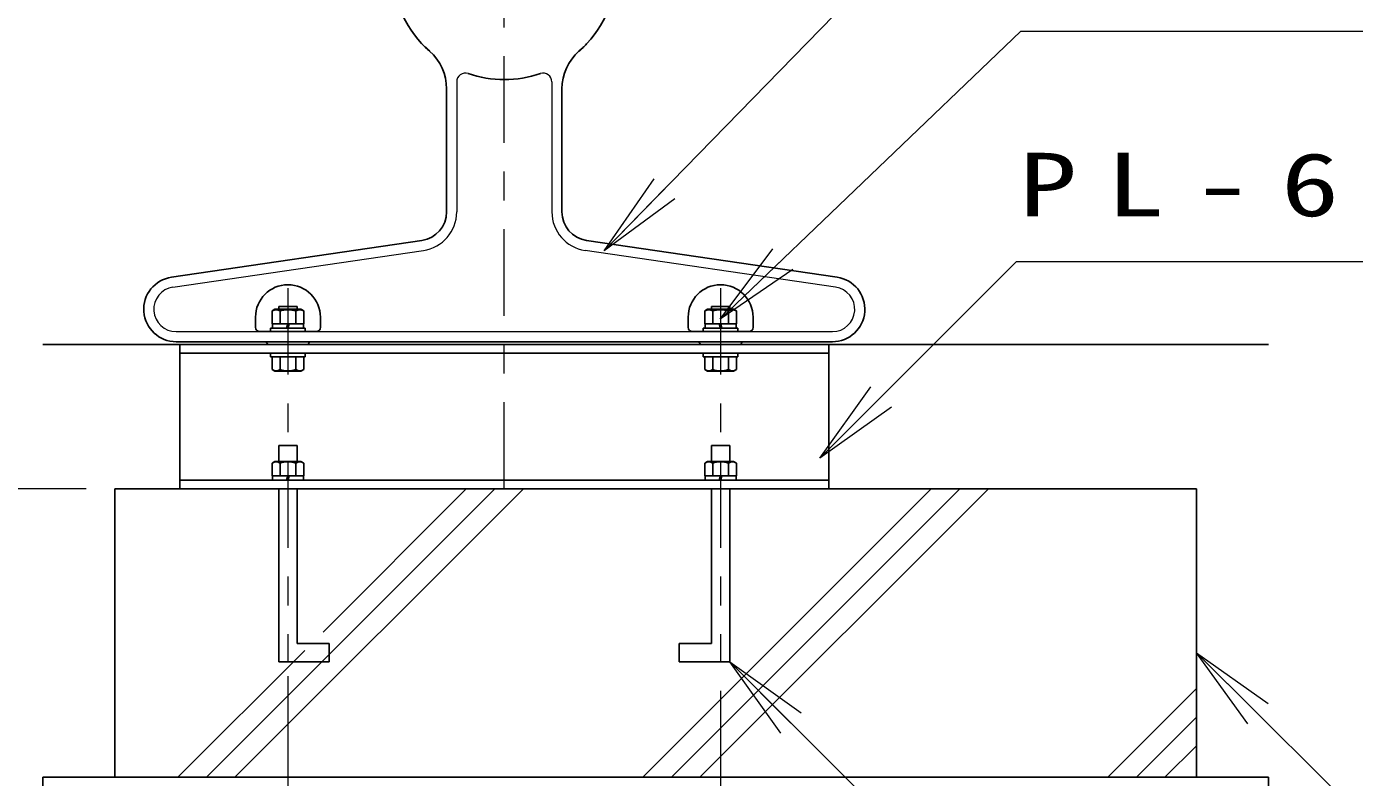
# Model space of a CAD drawing. Units: millimetres on the paper. Extents: x -365 to 0, y -26 to 257.
# Drawn here: x -150.5 to -104.46, y 82.43 to 108.46 of the extents above; entities that cross this region are included whole.
import ezdxf

# ---------------------------------------------------------------- set-up
doc = ezdxf.new("R2010")
doc.units = ezdxf.units.MM
doc.linetypes.add('USER2', pattern=[6, 3, -1, 1, -1])
doc.layers.add('LY_1', color=7, linetype='Continuous', lineweight=25)
doc.styles.add('ＭＳ ゴシック', font='')
doc.styles.get('ＭＳ ゴシック').set_extended_font_data('MS Gothic')

msp = doc.modelspace()

# ---------------------------------------------------------------- linework, layer by layer
at = {"layer": 'LY_1', "linetype": 'USER2', "lineweight": 13}
for p, q in [((-133.935, 92.435), (-133.935, 117.141)), ((-141.435, 99.394), (-141.435, 86.435)), ((-126.435, 99.394), (-126.435, 86.435))]:
    msp.add_line(p, q, dxfattribs=at)
at = {"layer": 'LY_1', "color": 4, "lineweight": 13}
for p, q in [((-135.585, 106.55), (-135.585, 102.035)), ((-132.285, 106.55), (-132.285, 102.035)), ((-145.423, 99.427), (-136.739, 100.7)), ((-122.448, 99.427), (-131.131, 100.7)), ((-145.31, 97.885), (-142.41, 97.885)), ((-140.46, 97.885), (-127.41, 97.885)), ((-125.46, 97.885), (-122.56, 97.885))]:
    msp.add_line(p, q, dxfattribs=at)
at = {"layer": 'LY_1', "color": 4}
for p, q in [((-135.935, 106.299), (-135.935, 102.035)), ((-131.935, 106.299), (-131.935, 102.035)), ((-145.473, 99.774), (-136.79, 101.046)), ((-122.397, 99.774), (-131.08, 101.046)), ((-142.56, 98.385), (-142.56, 98.035)), ((-140.31, 98.385), (-140.31, 98.035)), ((-127.56, 98.385), (-127.56, 98.035)), ((-125.31, 98.385), (-125.31, 98.035)), ((-142.41, 97.885), (-140.46, 97.885)), ((-127.41, 97.885), (-125.46, 97.885)), ((-145.31, 97.535), (-122.56, 97.535)), ((-142.185, 97.536), (-142.135, 97.435)), ((-140.685, 97.535), (-140.735, 97.435)), ((-127.185, 97.536), (-127.135, 97.436)), ((-125.685, 97.535), (-125.735, 97.435))]:
    msp.add_line(p, q, dxfattribs=at)
at = {"layer": 'LY_1', "lineweight": 13}
for p, q in [((-130.477, 100.689), (-128.74, 103.186)), ((-130.477, 100.689), (-128.382, 102.836)), ((-128.024, 102.487), (-130.477, 100.689)), ((-126.447, 98.323), (-124.626, 100.759)), ((-126.447, 98.323), (-124.28, 100.398)), ((-123.934, 100.037), (-126.447, 98.323)), ((-122.99, 93.5), (-121.224, 95.976)), ((-122.99, 93.5), (-120.87, 95.623)), ((-120.516, 95.269), (-122.99, 93.5)), ((-148.435, 92.435), (-161.208, 92.435)), ((-144.263, 82.435), (-134.263, 92.435)), ((-143.273, 82.435), (-133.273, 92.435)), ((-140.219, 87.469), (-135.253, 92.435)), ((-129.131, 82.435), (-119.131, 92.435)), ((-128.141, 82.435), (-118.141, 92.435)), ((-127.151, 82.435), (-117.151, 92.435)), ((-145.253, 82.435), (-140.854, 86.834)), ((-108.162, 84.283), (-109.935, 86.754)), ((-109.935, 86.754), (-107.457, 84.992)), ((-109.935, 86.754), (-107.81, 84.637)), ((-124.35, 83.961), (-126.118, 86.435)), ((-126.118, 86.435), (-123.643, 84.668)), ((-126.118, 86.435), (-123.996, 84.314)), ((-141.435, 85.935), (-141.435, 68.525)), ((-141.435, 85.834), (-141.435, 68.525)), ((-126.435, 85.435), (-126.435, 68.525)), ((-113.009, 82.435), (-109.935, 85.509)), ((-112.019, 82.435), (-109.935, 84.519)), ((-111.029, 82.435), (-109.935, 83.529))]:
    msp.add_line(p, q, dxfattribs=at)
at = {"layer": 'LY_1'}
for p, q in [((-141.984, 98.604), (-141.885, 98.66)), ((-141.984, 98.16), (-141.984, 98.604)), ((-141.885, 98.66), (-140.985, 98.66)), ((-141.753, 98.76), (-141.753, 98.66)), ((-141.118, 98.76), (-141.753, 98.76)), ((-141.71, 98.16), (-141.71, 98.604)), ((-141.161, 98.16), (-141.161, 98.604)), ((-141.118, 98.76), (-141.118, 98.66)), ((-140.887, 98.604), (-140.985, 98.66)), ((-140.887, 98.16), (-140.887, 98.604)), ((-126.984, 98.604), (-126.885, 98.66)), ((-126.984, 98.16), (-126.984, 98.604)), ((-125.985, 98.66), (-126.885, 98.66)), ((-126.753, 98.76), (-126.118, 98.76)), ((-126.753, 98.76), (-126.753, 98.66)), ((-126.71, 98.16), (-126.71, 98.604)), ((-126.161, 98.16), (-126.161, 98.604)), ((-126.118, 98.76), (-126.118, 98.66)), ((-125.887, 98.604), (-125.985, 98.66)), ((-125.887, 98.16), (-125.887, 98.604)), ((-140.887, 98.16), (-141.984, 98.16)), ((-141.973, 98.16), (-141.973, 98.01)), ((-141.973, 98.16), (-140.898, 98.16)), ((-141.44, 98.16), (-141.48, 98.01)), ((-141.39, 98.16), (-141.43, 98.01)), ((-140.898, 98.16), (-140.898, 98.01)), ((-126.984, 98.16), (-125.887, 98.16)), ((-126.973, 98.16), (-126.973, 98.01)), ((-125.898, 98.16), (-126.973, 98.16)), ((-126.48, 98.16), (-126.44, 98.01)), ((-126.43, 98.16), (-126.39, 98.01)), ((-125.898, 98.16), (-125.898, 98.01)), ((-142.035, 97.885), (-142.035, 98.01)), ((-142.035, 98.01), (-140.835, 98.01)), ((-142.035, 97.885), (-140.835, 97.885)), ((-141.973, 98.01), (-140.898, 98.01)), ((-140.835, 98.01), (-140.835, 97.885)), ((-127.035, 98.01), (-127.035, 97.885)), ((-125.835, 98.01), (-127.035, 98.01)), ((-125.835, 97.885), (-127.035, 97.885)), ((-125.898, 98.01), (-126.973, 98.01)), ((-125.835, 97.885), (-125.835, 98.01)), ((-149.935, 97.435), (-107.435, 97.435)), ((-145.185, 92.435), (-145.185, 97.435)), ((-122.685, 92.435), (-122.685, 97.435)), ((-145.185, 97.135), (-122.685, 97.135)), ((-142.035, 97.01), (-142.035, 97.135)), ((-142.035, 97.135), (-140.835, 97.135)), ((-142.035, 97.01), (-140.835, 97.01)), ((-141.984, 97.01), (-141.984, 96.567)), ((-140.887, 97.01), (-141.984, 97.01)), ((-141.71, 97.01), (-141.71, 96.567)), ((-141.161, 97.01), (-141.161, 96.567)), ((-140.887, 97.01), (-140.887, 96.567)), ((-140.835, 97.135), (-140.835, 97.01)), ((-127.035, 97.135), (-127.035, 97.01)), ((-125.835, 97.135), (-127.035, 97.135)), ((-125.835, 97.01), (-127.035, 97.01)), ((-126.984, 97.01), (-126.984, 96.567)), ((-126.984, 97.01), (-125.887, 97.01)), ((-126.71, 97.01), (-126.71, 96.567)), ((-126.161, 97.01), (-126.161, 96.567)), ((-125.887, 97.01), (-125.887, 96.567)), ((-125.835, 97.01), (-125.835, 97.135)), ((-141.984, 96.567), (-141.885, 96.51)), ((-141.885, 96.51), (-140.985, 96.51)), ((-140.887, 96.567), (-140.985, 96.51)), ((-126.984, 96.567), (-126.885, 96.51)), ((-125.985, 96.51), (-126.885, 96.51)), ((-125.887, 96.567), (-125.985, 96.51)), ((-141.118, 93.935), (-141.753, 93.935)), ((-141.753, 93.935), (-141.753, 93.385)), ((-141.118, 93.935), (-141.118, 93.385)), ((-126.118, 93.935), (-126.753, 93.935)), ((-126.753, 93.935), (-126.753, 93.385)), ((-126.118, 93.935), (-126.118, 93.385)), ((-141.984, 93.329), (-141.885, 93.385)), ((-141.984, 92.885), (-141.984, 93.329)), ((-141.885, 93.385), (-140.985, 93.385)), ((-141.71, 92.885), (-141.71, 93.329)), ((-141.161, 92.885), (-141.161, 93.329)), ((-140.887, 93.329), (-140.985, 93.385)), ((-140.887, 92.885), (-140.887, 93.329)), ((-126.984, 93.329), (-126.885, 93.385)), ((-126.984, 92.885), (-126.984, 93.329)), ((-126.885, 93.385), (-125.985, 93.385)), ((-126.71, 92.885), (-126.71, 93.329)), ((-126.161, 92.885), (-126.161, 93.329)), ((-125.887, 93.329), (-125.985, 93.385)), ((-125.887, 92.885), (-125.887, 93.329)), ((-122.685, 92.735), (-145.185, 92.735)), ((-140.887, 92.885), (-141.984, 92.885)), ((-141.973, 92.885), (-141.973, 92.735)), ((-141.973, 92.885), (-140.898, 92.885)), ((-141.973, 92.735), (-140.898, 92.735)), ((-141.44, 92.885), (-141.48, 92.735)), ((-141.39, 92.885), (-141.43, 92.735)), ((-140.898, 92.885), (-140.898, 92.735)), ((-125.887, 92.885), (-126.984, 92.885)), ((-126.973, 92.885), (-126.973, 92.735)), ((-126.973, 92.885), (-125.898, 92.885)), ((-126.973, 92.735), (-125.898, 92.735)), ((-126.44, 92.885), (-126.48, 92.735)), ((-126.39, 92.885), (-126.43, 92.735)), ((-125.898, 92.885), (-125.898, 92.735)), ((-109.935, 92.435), (-147.435, 92.435)), ((-147.435, 82.435), (-147.435, 92.435)), ((-141.753, 92.435), (-141.753, 86.435)), ((-141.118, 92.435), (-141.118, 87.07)), ((-126.753, 92.435), (-126.753, 87.07)), ((-126.118, 92.435), (-126.118, 86.435)), ((-109.935, 82.435), (-109.935, 92.435)), ((-140.003, 87.07), (-141.118, 87.07)), ((-140.003, 87.07), (-140.003, 86.435)), ((-127.868, 87.07), (-126.753, 87.07)), ((-127.868, 87.07), (-127.868, 86.435)), ((-140.003, 86.435), (-141.753, 86.435)), ((-127.868, 86.435), (-126.118, 86.435)), ((-149.935, 82.435), (-107.435, 82.435)), ((-149.935, 77.435), (-149.935, 82.435)), ((-107.435, 77.435), (-107.435, 82.435))]:
    msp.add_line(p, q, dxfattribs=at)
at = {"layer": 'LY_1', "lineweight": 13}
for points in [[(-130.477, 100.689), (-115.93, 115.601), (-88.682, 115.601)], [(-126.447, 98.323), (-116.024, 108.3), (-58.34, 108.3)], [(-122.99, 93.5), (-116.178, 100.319), (-103.596, 100.319)], [(-109.935, 86.754), (-103.428, 80.274), (-85.421, 80.274)], [(-126.118, 86.435), (-103.428, 63.746), (-73.304, 63.746)]]:
    msp.add_lwpolyline(points, dxfattribs=at)
at = {"layer": 'LY_1', "color": 110}
for start, end in [(183.0511, 228.564), (311.436, 356.9489), (251.2541, 288.7459)]:
    msp.add_arc((-133.935, 110.535), 3.908, start, end, dxfattribs=at)
at = {"layer": 'LY_1'}
for centre, radius, start, end in [((-133.935, 110.535), 3.908, 223.0915, 228.4834), ((-133.935, 110.535), 3.908, 311.5166, 316.9085), ((-141.847, 98.403), 0.243, 55.6159, 124.3841), ((-141.435, 97.738), 0.908, 72.4121, 107.5879), ((-141.024, 98.403), 0.243, 55.6159, 124.3841), ((-126.847, 98.403), 0.243, 55.6159, 124.3841), ((-126.435, 97.738), 0.908, 72.4121, 107.5879), ((-126.024, 98.403), 0.243, 55.6159, 124.3841), ((-141.847, 96.768), 0.243, 235.6159, 304.3841), ((-141.435, 97.433), 0.908, 252.4121, 287.5879), ((-141.024, 96.768), 0.243, 235.6159, 304.3841), ((-126.847, 96.768), 0.243, 235.6159, 304.3841), ((-126.435, 97.433), 0.908, 252.4121, 287.5879), ((-126.024, 96.768), 0.243, 235.6159, 304.3841), ((-141.847, 93.128), 0.243, 55.6159, 124.3841), ((-141.435, 92.463), 0.908, 72.4121, 107.5879), ((-141.024, 93.128), 0.243, 55.6159, 124.3841), ((-126.847, 93.128), 0.243, 55.6159, 124.3841), ((-126.435, 92.463), 0.908, 72.4121, 107.5879), ((-126.024, 93.128), 0.243, 55.6159, 124.3841)]:
    msp.add_arc(centre, radius, start, end, dxfattribs=at)
at = {"layer": 'LY_1', "color": 4}
for centre, radius, start, end in [((-137.685, 106.299), 1.75, 0, 48.4834), ((-130.185, 106.299), 1.75, 131.5166, 180), ((-136.935, 102.035), 1, 278.337, 0), ((-130.935, 102.035), 1, 180, 261.663), ((-145.31, 98.66), 1.125, 98.337, 270), ((-141.435, 98.385), 1.125, 0, 180), ((-126.435, 98.385), 1.125, 0, 180), ((-122.56, 98.66), 1.125, 270, 81.663), ((-142.41, 98.035), 0.15, 180, 270), ((-140.46, 98.035), 0.15, 270, 0), ((-127.41, 98.035), 0.15, 180, 270), ((-125.46, 98.035), 0.15, 270, 0)]:
    msp.add_arc(centre, radius, start, end, dxfattribs=at)
at = {"layer": 'LY_1', "color": 4, "lineweight": 13}
for centre, radius, start, end in [((-135.285, 106.55), 0.3, 71.2853, 180), ((-132.585, 106.55), 0.3, 0, 108.7147), ((-136.935, 102.035), 1.35, 278.337, 0), ((-130.935, 102.035), 1.35, 180, 261.663), ((-145.31, 98.66), 0.775, 98.337, 270), ((-122.56, 98.66), 0.775, 270, 81.663)]:
    msp.add_arc(centre, radius, start, end, dxfattribs=at)

# ---------------------------------------------------------------- texts
at = {"layer": 'LY_1', "insert": (-116.096, 102.969), "char_height": 2.199, "attachment_point": 4, "style": 'ＭＳ ゴシック'}
msp.add_mtext('\\T1.5;\\W1.35;PL-6', dxfattribs=at)

doc.saveas('drawing.dxf')
